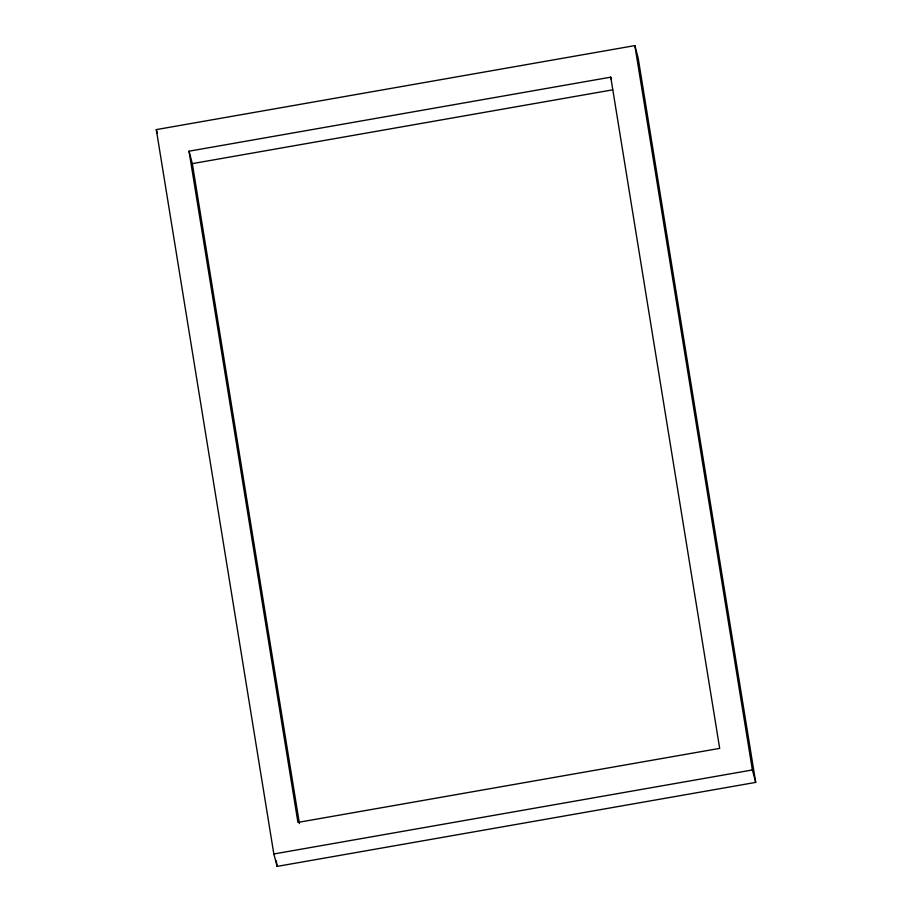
<?xml version="1.0" encoding="UTF-8"?>
<svg xmlns="http://www.w3.org/2000/svg" width="912" height="912" viewBox="0 0 912 912"><rect width="100%" height="100%" fill="white"/><g stroke="black" fill="none" stroke-linecap="round" stroke-linejoin="round"><path stroke-width="1.37" d="M156.294 129.607L634.855 45.6L638.161 58.026L755.706 782.393L277.145 866.4L273.839 853.974L156.294 129.607L157.286 133.334M610.755 77.167L719.682 748.376L297.939 822.407L189.012 151.198L610.755 77.167L611.416 79.652M189.012 151.198L192.318 163.624L612.659 89.843M273.839 853.974L752.4 769.956L755.706 782.393M634.855 45.6L752.4 769.956M192.318 163.624L299.421 823.604M276.233 860.768L277.145 866.4"/></g></svg>
